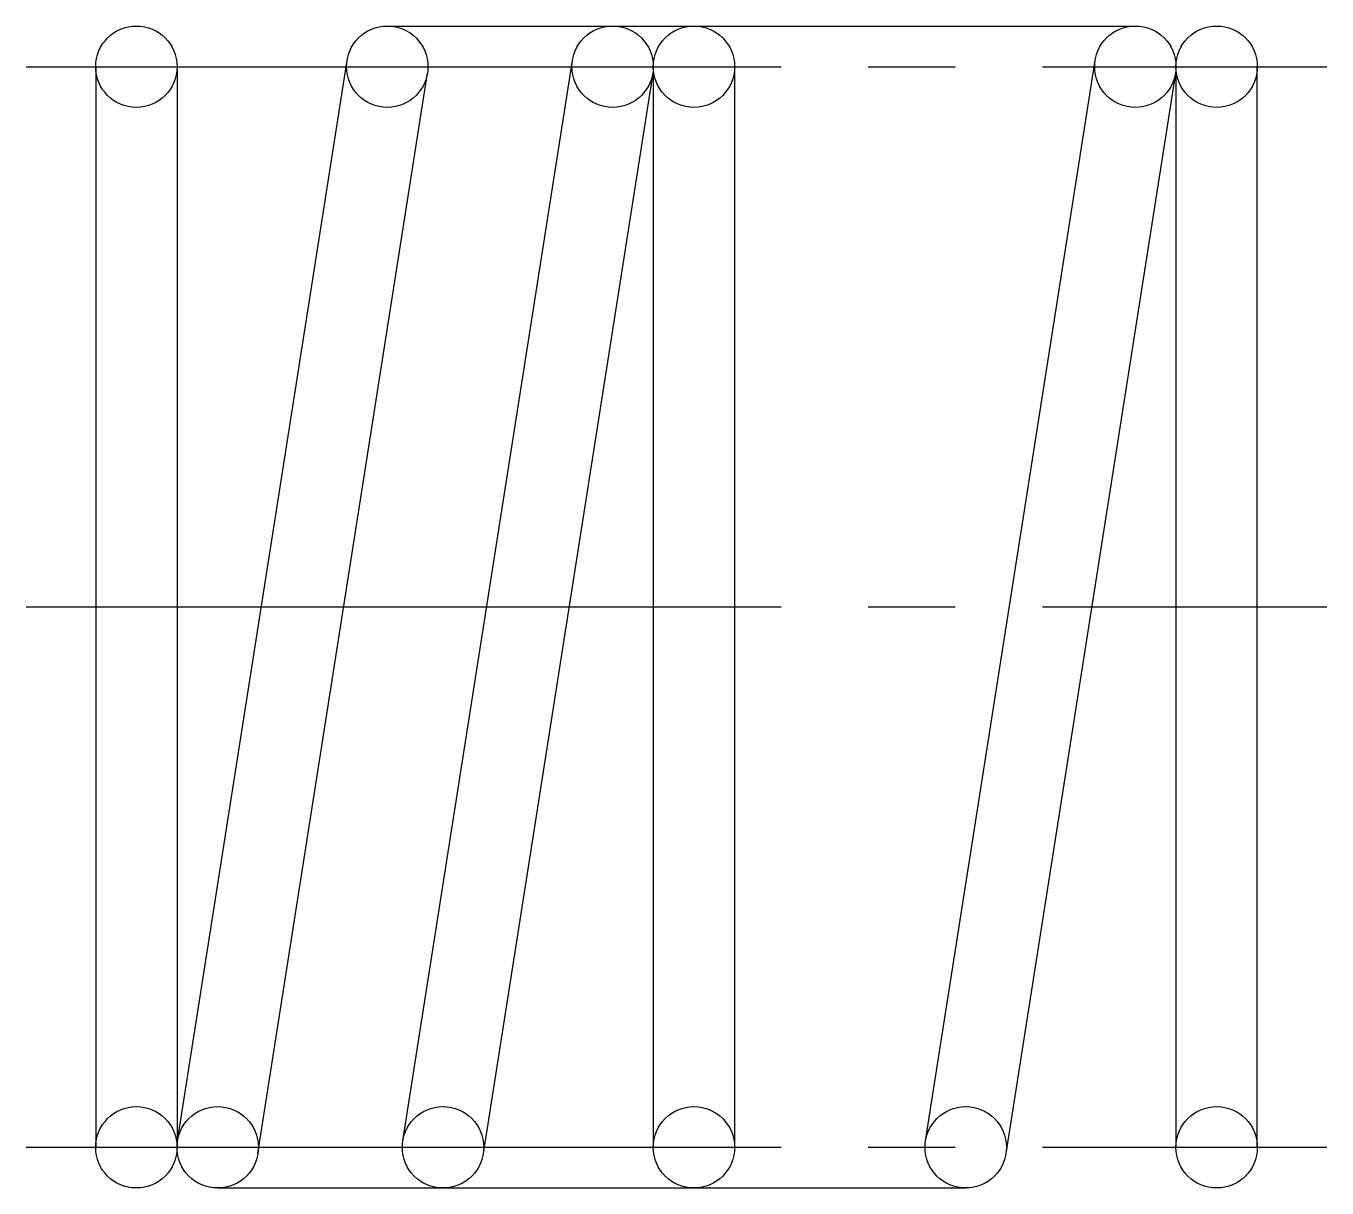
# Model space of a CAD drawing. Extents: x -0.2 to 16.6, y -1 to 14.7.
# Drawn here: x 10.96 to 16.56, y 9.7 to 14.7 of the extents above; entities outside this region: 2.
import ezdxf

# ---------------------------------------------------------------- set-up
doc = ezdxf.new("R2010")
doc.units = 0
doc.header["$LTSCALE"] = 0.25
doc.linetypes.add('CENTER', pattern=[17.5, 13, -1.5, 1.5, -1.5])
doc.linetypes.add('PHANTOM', pattern=[63.5, 31.75, -6.35, 6.35, -6.35, 6.35, -6.35])
doc.layers.get('0').update_dxf_attribs({"linetype": 'CONTINUOUS'})
doc.layers.add('CENTER', color=1, linetype='CENTER')
doc.styles.get("Standard").update_dxf_attribs({"font": 'txt.shx'})

msp = doc.modelspace()

# ---------------------------------------------------------------- linework, layer by layer
at = {"color": 3, "linetype": 'PHANTOM'}
for p, q in [((12.5155, 14.6973), (15.7355, 14.6973)), ((12.5826, 9.8994), (13.3126, 14.5494)), ((13.6605, 14.5223), (13.6605, 9.8723)), ((14.0105, 14.5223), (14.0105, 9.8723)), ((13.6584, 14.4951), (12.9284, 9.8451)), ((11.7855, 9.6973), (15.0055, 9.6973))]:
    msp.add_line(p, q, dxfattribs=at)
for p, q in [((11.2605, 14.5223), (11.2605, 9.8723)), ((11.6105, 14.5223), (11.6105, 9.8723)), ((11.6126, 9.8994), (12.3426, 14.5494)), ((14.8326, 9.8994), (15.5626, 14.5494)), ((15.9105, 14.5223), (15.9105, 9.8723)), ((16.2605, 9.8723), (16.2605, 14.5223)), ((11.9584, 9.8451), (12.6884, 14.4951)), ((15.9084, 14.4951), (15.1784, 9.8451))]:
    msp.add_line(p, q)
for centre in [(11.4355, 14.5223), (12.5155, 14.5223), (15.7355, 14.5223), (16.0855, 14.5223), (11.4355, 9.8723), (11.7855, 9.8723), (15.0055, 9.8723), (16.0855, 9.8723)]:
    msp.add_circle(centre, 0.175)
for centre in [(13.4855, 14.5223), (13.8355, 14.5223), (12.7555, 9.8723), (13.8355, 9.8723)]:
    msp.add_circle(centre, 0.175, dxfattribs=at)
at = {"layer": 'CENTER', "color": 1, "linetype": 'CENTER'}
for p, q in [((10.9605, 14.5223), (16.5605, 14.5223)), ((10.9605, 12.1973), (16.5605, 12.1973)), ((10.9605, 9.8723), (16.5605, 9.8723))]:
    msp.add_line(p, q, dxfattribs=at)

# ---------------------------------------------------------------- texts
for s, p in [('UF5-5', (-0.2765, 0.478)), ('UF05', (-0.2765, -1.022))]:
    msp.add_text(s, height=0.4).set_placement(p)

doc.saveas('drawing.dxf')
